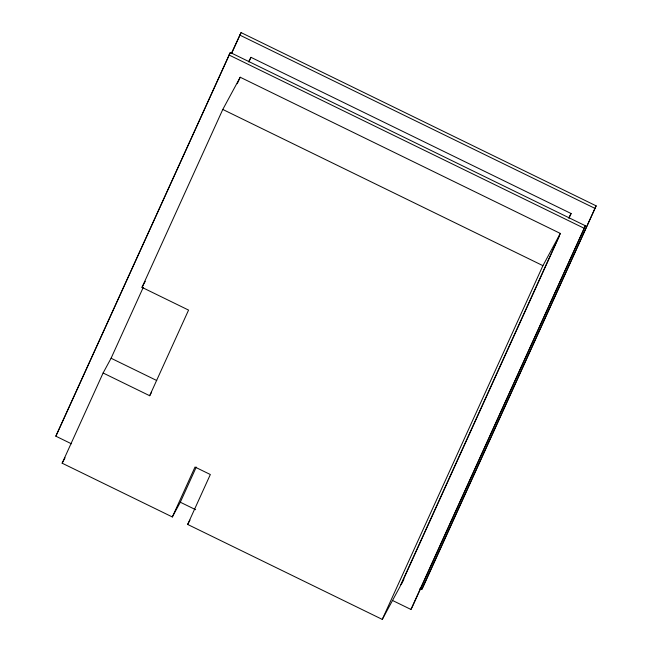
<?xml version="1.0" encoding="UTF-8"?>
<svg xmlns="http://www.w3.org/2000/svg" width="652" height="652" viewBox="0 0 652 652"><rect width="100%" height="100%" fill="white"/><g stroke="black" fill="none" stroke-linecap="round" stroke-linejoin="round"><path stroke-width="0.98" d="M71.41 443.784L55.852 436.188L230.303 52.51L585.382 225.763L412.26 606.988L410.931 609.449L392.626 600.516M230.303 52.51L55.852 436.188M231.313 53.611L241.069 32.6L596.148 205.853L423.026 587.077L421.697 589.538L419.872 588.642M231.802 53.008L241.069 32.6M196.268 467.085L180.319 502.219L172.34 516.963L62.144 463.197L103.106 372.993L111.085 358.25L143.277 287.345M103.106 372.993L149.675 395.723L188.567 310.091L141.997 287.361L222.788 109.454L240.205 77.238L560.337 233.44L399.7 587.183L382.276 619.4L187.662 524.444L210.335 474.517L195.013 467.044L172.34 516.963M237.263 83.717L240.205 77.238M248.868 61.956L250.971 57.327L571.103 213.53L569 218.159M382.276 619.4L542.92 265.657L560.337 233.44M559.147 236.537L401.029 584.722L403.857 579.489M410.931 609.449L585.382 225.763M421.697 589.538L596.148 205.853M248.616 61.687L250.971 57.327M141.997 287.361L145.274 281.289M62.144 463.197L65.053 457.826M149.675 395.723L151.549 392.251M187.662 524.444L190.009 520.1M568.748 217.89L571.103 213.53M239.74 35.061L594.82 208.314M228.974 54.972L584.053 228.224M222.788 109.454L542.92 265.657M111.085 358.25L156.741 380.523M180.319 502.219L195.641 509.693"/></g></svg>
